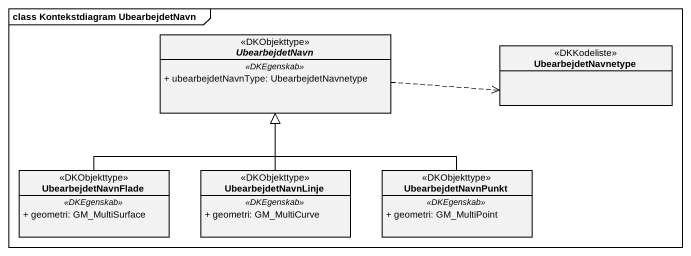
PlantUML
@startuml
mainframe class Kontekstdiagram UbearbejdetNavn
hide circle
hide empty members
skinparam classAttributeIconSize 0
abstract class UbearbejdetNavn <<DKObjekttype>> {
  .. <<DKEgenskab>> ..
  + ubearbejdetNavnType: UbearbejdetNavnetype
}
enum UbearbejdetNavnetype <<DKKodeliste>>
class UbearbejdetNavnFlade <<DKObjekttype>> {
  .. <<DKEgenskab>> ..
  + geometri: GM_MultiSurface
}
class UbearbejdetNavnLinje <<DKObjekttype>> {
  .. <<DKEgenskab>> ..
  + geometri: GM_MultiCurve
}
class UbearbejdetNavnPunkt <<DKObjekttype>> {
  .. <<DKEgenskab>> ..
  + geometri: GM_MultiPoint
}
UbearbejdetNavn .right.> UbearbejdetNavnetype
UbearbejdetNavnFlade -up-|> UbearbejdetNavn
UbearbejdetNavnLinje -up-|> UbearbejdetNavn
UbearbejdetNavnPunkt -up-|> UbearbejdetNavn
@enduml
